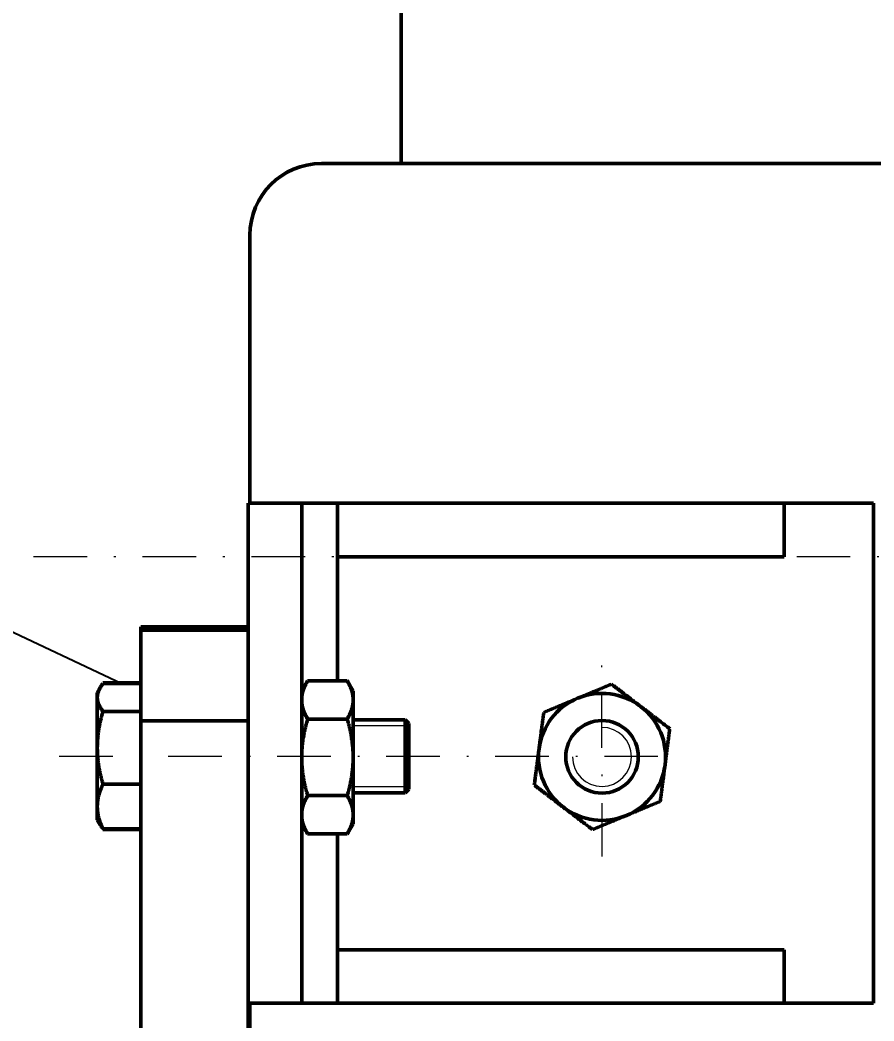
# Model space of a CAD drawing. Header units: inches. Extents: x -122986 to 27550, y -4965 to 6170.
# Drawn here: x 4062.9 to 4110.7, y 1059 to 1115 of the extents above; entities that cross this region are included whole.
import ezdxf

# ---------------------------------------------------------------- set-up
doc = ezdxf.new("R2010")
doc.units = ezdxf.units.IN
doc.header["$LTSCALE"] = 2
doc.header["$MEASUREMENT"] = 0
doc.linetypes.add('DASHDOT', pattern=[1, 0.5, -0.25, 0, -0.25])
for name, color, linetype, lineweight in [('1 mãnh', 7, 'Continuous', 5), ('1 Đường Tâm', 50, 'DASHDOT', 9), ('1 Đậm', 7, 'Continuous', 50)]:
    doc.layers.add(name, color=color, linetype=linetype, lineweight=lineweight)
doc.styles.add('tinh', font='arial.ttf')
doc.dimstyles.new('Tịnh', dxfattribs={"dimtxt": 0.3, "dimasz": 1.5, "dimexe": 1, "dimexo": 0.0625, "dimgap": 0.4, "dimtad": 1, "dimtoh": 1, "dimzin": 0, "dimdsep": 46, "dimtxsty": 'tinh', "dimcen": 0.09, "dimclrd": 256, "dimclre": 256, "dimclrt": 4, "dimadec": 0, "dimazin": 0, "dimtfac": 1, "dimtofl": 0, "dimtmove": 0, "dimatfit": 3, "dimfxl": 1, "dimtfillclr": 4, "dimtolj": 1, "dimtzin": 0, "dimlwd": -1, "dimlwe": -1, "dimarcsym": 0})

# ---------------------------------------------------------------- blocks, each defined once
blk = doc.blocks.new('*D296')
at = {"layer": '1 mãnh', "ltscale": 15, "transparency": 16777216}
for p, q in [((3987.604, 1064.907), (3987.604, 863)), ((4256.697, 922.907), (4256.697, 863)), ((3992.604, 864), (4251.697, 864))]:
    blk.add_line(p, q, dxfattribs=at)
for points in [[(3992.604, 864.833), (3992.604, 863.167), (3987.604, 864)], [(4251.697, 864.833), (4251.697, 863.167), (4256.697, 864)]]:
    blk.add_solid(points, dxfattribs=at)
at = {"layer": 'Defpoints', "color": 0, "ltscale": 15, "transparency": 16777216}
for p in [(3987.604, 1064.969), (4256.697, 922.969), (4256.697, 864)]:
    blk.add_point(p, dxfattribs=at)
at = {"layer": '1 mãnh', "color": 4, "ltscale": 15, "transparency": 16777216, "insert": (4123.206, 868.053), "char_height": 3, "attachment_point": 5, "style": 'tinh'}
blk.add_mtext('\\A1;{\\H1.6667x;270}', dxfattribs=at)

msp = doc.modelspace()

# ---------------------------------------------------------------- linework, layer by layer
at = {"layer": '1 mãnh', "lineweight": 25, "ltscale": 15}
msp.add_line((3919.657, 1147.92), (4068.637, 1077.87), dxfattribs=at)
at = {"layer": '1 mãnh', "lineweight": 13}
for p, q in [((4084.681, 1075.502), (4081.575, 1075.502)), ((4084.681, 1072.086), (4081.575, 1072.086))]:
    msp.add_line(p, q, dxfattribs=at)
msp.add_arc((4095.499, 1073.763), 1.65, 180.1453, 90.1453, dxfattribs=at)
at = {"layer": '1 Đường Tâm', "lineweight": 9, "ltscale": 3}
for p, q in [((4255.79, 1084.969), (3981.604, 1084.969)), ((4095.513, 1068.178), (4095.484, 1079.347)), ((4065.128, 1073.802), (4099.069, 1073.802))]:
    msp.add_line(p, q, dxfattribs=at)
at = {"layer": '1 Đậm', "lineweight": 50}
for p, q in [((4084.268, 1106.969), (4084.268, 1150.969)), ((4079.798, 1106.969), (4141.798, 1106.969)), ((4075.798, 1087.969), (4075.798, 1102.969)), ((4075.697, 1087.969), (4078.697, 1087.969)), ((4075.697, 1059.969), (4075.697, 1087.969)), ((4078.697, 1059.969), (4078.697, 1087.969)), ((4078.697, 1087.969), (4080.697, 1087.969)), ((4105.697, 1087.969), (4080.697, 1087.969)), ((4080.697, 1087.969), (4080.697, 1078.025)), ((4105.697, 1087.969), (4108.697, 1087.969)), ((4105.697, 1087.969), (4105.697, 1084.969)), ((4108.697, 1087.969), (4110.697, 1087.969)), ((4110.697, 1087.969), (4110.697, 1059.969)), ((4105.697, 1084.969), (4080.697, 1084.969)), ((4075.697, 1081.049), (4069.697, 1081.049)), ((4075.697, 1081.048), (4069.697, 1081.048)), ((4069.697, 1081.048), (4069.697, 1080.864)), ((4075.697, 1080.864), (4069.697, 1080.864)), ((4069.697, 1080.864), (4069.697, 1075.773)), ((4079.028, 1078.025), (4078.696, 1077.45)), ((4081.243, 1078.025), (4079.028, 1078.025)), ((4081.243, 1078.025), (4081.575, 1077.45)), ((4067.428, 1077.647), (4067.26, 1077.356)), ((4067.577, 1077.906), (4069.697, 1077.906)), ((4067.577, 1077.87), (4069.697, 1077.87)), ((4069.697, 1077.906), (4069.697, 1077.87)), ((4078.696, 1077.45), (4078.696, 1076.953)), ((4081.575, 1077.45), (4081.575, 1076.953)), ((4067.26, 1077.087), (4067.26, 1077.356)), ((4067.26, 1077.087), (4067.26, 1074.269)), ((4078.696, 1076.953), (4078.696, 1073.737)), ((4081.575, 1076.953), (4081.575, 1073.737)), ((4067.577, 1076.303), (4069.697, 1076.303)), ((4075.697, 1075.773), (4069.697, 1075.773)), ((4069.697, 1075.773), (4069.697, 1022.184)), ((4081.243, 1075.881), (4079.028, 1075.881)), ((4084.477, 1075.83), (4081.575, 1075.83)), ((4084.681, 1075.627), (4084.477, 1075.83)), ((4084.477, 1071.758), (4084.477, 1075.83)), ((4084.681, 1075.627), (4084.681, 1071.961)), ((4067.26, 1074.269), (4067.26, 1070.985)), ((4078.696, 1073.737), (4078.696, 1070.521)), ((4081.575, 1073.737), (4081.575, 1070.521)), ((4067.577, 1072.235), (4069.697, 1072.235)), ((4084.477, 1071.758), (4084.681, 1071.961)), ((4081.243, 1071.593), (4079.028, 1071.593)), ((4081.575, 1071.758), (4084.477, 1071.758)), ((4067.26, 1070.985), (4067.26, 1070.248)), ((4067.26, 1070.248), (4067.428, 1069.957)), ((4078.696, 1070.023), (4078.696, 1070.521)), ((4081.575, 1070.023), (4081.575, 1070.521)), ((4067.577, 1069.734), (4069.697, 1069.734)), ((4067.577, 1069.698), (4069.697, 1069.698)), ((4069.697, 1069.734), (4069.697, 1069.698)), ((4078.696, 1070.023), (4079.028, 1069.448)), ((4081.575, 1070.023), (4081.243, 1069.448)), ((4081.243, 1069.448), (4079.028, 1069.448)), ((4080.697, 1069.448), (4080.697, 1059.969)), ((4080.697, 1062.969), (4105.697, 1062.969)), ((4105.697, 1059.969), (4105.697, 1062.969)), ((4075.697, 1059.969), (4078.697, 1059.969)), ((4075.697, 1059.969), (4075.697, 1022.184)), ((4075.798, 1050.969), (4075.798, 1059.969)), ((4080.697, 1059.969), (4078.697, 1059.969)), ((4080.697, 1059.969), (4105.697, 1059.969)), ((4105.697, 1059.969), (4108.697, 1059.969)), ((4110.697, 1059.969), (4108.697, 1059.969))]:
    msp.add_line(p, q, dxfattribs=at)
for points in [[(4078.696, 1076.953), (4078.697, 1076.975), (4078.697, 1076.997), (4078.698, 1077.019), (4078.699, 1077.04), (4078.7, 1077.062), (4078.702, 1077.084), (4078.704, 1077.106), (4078.706, 1077.128), (4078.708, 1077.15), (4078.711, 1077.171), (4078.714, 1077.193), (4078.718, 1077.215), (4078.721, 1077.237), (4078.725, 1077.258), (4078.729, 1077.28), (4078.734, 1077.302), (4078.739, 1077.323), (4078.744, 1077.345), (4078.749, 1077.366), (4078.754, 1077.388), (4078.76, 1077.409), (4078.766, 1077.431), (4078.773, 1077.452), (4078.779, 1077.474), (4078.786, 1077.495), (4078.793, 1077.517), (4078.8, 1077.538), (4078.808, 1077.559), (4078.816, 1077.581), (4078.824, 1077.602), (4078.832, 1077.623), (4078.84, 1077.645), (4078.849, 1077.666), (4078.858, 1077.687), (4078.867, 1077.708), (4078.876, 1077.73), (4078.886, 1077.751), (4078.896, 1077.772), (4078.906, 1077.793), (4078.916, 1077.814), (4078.926, 1077.835), (4078.937, 1077.857), (4078.948, 1077.878), (4078.959, 1077.899), (4078.97, 1077.92), (4078.981, 1077.941), (4078.993, 1077.962), (4079.004, 1077.983), (4079.016, 1078.004), (4079.028, 1078.025)], [(4081.575, 1076.953), (4081.575, 1076.975), (4081.574, 1076.997), (4081.573, 1077.019), (4081.572, 1077.04), (4081.571, 1077.062), (4081.569, 1077.084), (4081.567, 1077.106), (4081.565, 1077.128), (4081.563, 1077.15), (4081.56, 1077.171), (4081.557, 1077.193), (4081.554, 1077.215), (4081.55, 1077.237), (4081.546, 1077.258), (4081.542, 1077.28), (4081.537, 1077.302), (4081.533, 1077.323), (4081.528, 1077.345), (4081.522, 1077.366), (4081.517, 1077.388), (4081.511, 1077.409), (4081.505, 1077.431), (4081.499, 1077.452), (4081.492, 1077.474), (4081.485, 1077.495), (4081.478, 1077.517), (4081.471, 1077.538), (4081.463, 1077.559), (4081.456, 1077.581), (4081.448, 1077.602), (4081.439, 1077.623), (4081.431, 1077.645), (4081.422, 1077.666), (4081.413, 1077.687), (4081.404, 1077.708), (4081.395, 1077.73), (4081.385, 1077.751), (4081.375, 1077.772), (4081.365, 1077.793), (4081.355, 1077.814), (4081.345, 1077.835), (4081.334, 1077.857), (4081.324, 1077.878), (4081.313, 1077.899), (4081.301, 1077.92), (4081.29, 1077.941), (4081.279, 1077.962), (4081.267, 1077.983), (4081.255, 1078.004), (4081.243, 1078.025)], [(4067.26, 1077.087), (4067.26, 1077.102), (4067.26, 1077.118), (4067.261, 1077.134), (4067.262, 1077.15), (4067.263, 1077.166), (4067.265, 1077.182), (4067.267, 1077.198), (4067.269, 1077.213), (4067.271, 1077.229), (4067.274, 1077.245), (4067.277, 1077.261), (4067.28, 1077.277), (4067.283, 1077.292), (4067.287, 1077.308), (4067.291, 1077.324), (4067.295, 1077.34), (4067.3, 1077.355), (4067.305, 1077.371), (4067.31, 1077.387), (4067.315, 1077.403), (4067.32, 1077.418), (4067.326, 1077.434), (4067.332, 1077.45), (4067.338, 1077.466), (4067.345, 1077.481), (4067.352, 1077.497), (4067.359, 1077.513), (4067.366, 1077.528), (4067.373, 1077.544), (4067.381, 1077.56), (4067.389, 1077.575), (4067.397, 1077.591), (4067.405, 1077.607), (4067.414, 1077.622), (4067.423, 1077.638), (4067.432, 1077.654), (4067.441, 1077.669), (4067.45, 1077.685), (4067.46, 1077.7), (4067.47, 1077.716), (4067.48, 1077.731), (4067.49, 1077.747), (4067.5, 1077.762), (4067.511, 1077.778), (4067.521, 1077.793), (4067.532, 1077.809), (4067.543, 1077.824), (4067.554, 1077.839), (4067.566, 1077.855), (4067.577, 1077.87)], [(4094.133, 1077.044), (4094.172, 1077.06), (4094.21, 1077.076), (4094.248, 1077.092), (4094.287, 1077.108), (4094.325, 1077.124), (4094.363, 1077.14), (4094.402, 1077.155), (4094.44, 1077.171), (4094.478, 1077.187), (4094.516, 1077.203), (4094.555, 1077.219), (4094.593, 1077.235), (4094.631, 1077.251), (4094.669, 1077.267), (4094.707, 1077.283), (4094.745, 1077.299), (4094.784, 1077.314), (4094.822, 1077.33), (4094.86, 1077.346), (4094.898, 1077.362), (4094.936, 1077.378), (4094.974, 1077.394), (4095.012, 1077.409), (4095.05, 1077.425), (4095.088, 1077.441), (4095.126, 1077.457), (4095.164, 1077.473), (4095.201, 1077.488), (4095.239, 1077.504), (4095.277, 1077.52), (4095.315, 1077.536), (4095.353, 1077.551), (4095.391, 1077.567), (4095.429, 1077.583), (4095.466, 1077.599), (4095.504, 1077.614), (4095.542, 1077.63), (4095.58, 1077.646), (4095.617, 1077.661), (4095.655, 1077.677), (4095.693, 1077.693), (4095.73, 1077.708), (4095.767, 1077.724), (4095.805, 1077.739), (4095.842, 1077.755), (4095.879, 1077.77), (4095.916, 1077.786), (4095.954, 1077.801), (4095.991, 1077.817), (4096.028, 1077.832)], [(4096.028, 1077.832), (4096.06, 1077.808), (4096.092, 1077.783), (4096.124, 1077.759), (4096.156, 1077.734), (4096.188, 1077.71), (4096.22, 1077.685), (4096.252, 1077.66), (4096.284, 1077.636), (4096.316, 1077.611), (4096.349, 1077.587), (4096.381, 1077.562), (4096.413, 1077.537), (4096.445, 1077.513), (4096.478, 1077.488), (4096.51, 1077.463), (4096.542, 1077.439), (4096.575, 1077.414), (4096.607, 1077.389), (4096.639, 1077.364), (4096.672, 1077.34), (4096.704, 1077.315), (4096.737, 1077.29), (4096.769, 1077.265), (4096.802, 1077.24), (4096.834, 1077.215), (4096.867, 1077.19), (4096.899, 1077.165), (4096.932, 1077.14), (4096.965, 1077.115), (4096.997, 1077.09), (4097.03, 1077.065), (4097.063, 1077.04), (4097.096, 1077.015), (4097.128, 1076.99), (4097.161, 1076.965), (4097.194, 1076.94), (4097.227, 1076.915), (4097.26, 1076.89), (4097.293, 1076.864), (4097.326, 1076.839), (4097.359, 1076.814), (4097.392, 1076.789), (4097.425, 1076.763), (4097.458, 1076.738), (4097.491, 1076.713), (4097.524, 1076.687), (4097.558, 1076.662), (4097.591, 1076.637), (4097.624, 1076.611), (4097.657, 1076.586)], [(4067.26, 1077.087), (4067.26, 1077.071), (4067.26, 1077.055), (4067.261, 1077.039), (4067.262, 1077.023), (4067.263, 1077.007), (4067.265, 1076.991), (4067.267, 1076.975), (4067.269, 1076.959), (4067.271, 1076.943), (4067.274, 1076.927), (4067.277, 1076.911), (4067.28, 1076.895), (4067.284, 1076.879), (4067.287, 1076.863), (4067.292, 1076.847), (4067.296, 1076.831), (4067.3, 1076.815), (4067.305, 1076.799), (4067.31, 1076.784), (4067.316, 1076.768), (4067.321, 1076.752), (4067.327, 1076.736), (4067.333, 1076.72), (4067.34, 1076.705), (4067.346, 1076.689), (4067.353, 1076.673), (4067.36, 1076.658), (4067.367, 1076.642), (4067.375, 1076.626), (4067.382, 1076.611), (4067.39, 1076.595), (4067.398, 1076.58), (4067.407, 1076.564), (4067.415, 1076.549), (4067.424, 1076.533), (4067.433, 1076.518), (4067.442, 1076.502), (4067.451, 1076.487), (4067.461, 1076.471), (4067.471, 1076.456), (4067.48, 1076.441), (4067.491, 1076.425), (4067.501, 1076.41), (4067.511, 1076.395), (4067.522, 1076.379), (4067.533, 1076.364), (4067.544, 1076.349), (4067.555, 1076.334), (4067.566, 1076.318), (4067.577, 1076.303)], [(4079.028, 1075.881), (4079.016, 1075.902), (4079.004, 1075.923), (4078.992, 1075.944), (4078.981, 1075.965), (4078.97, 1075.986), (4078.958, 1076.007), (4078.947, 1076.028), (4078.937, 1076.05), (4078.926, 1076.071), (4078.916, 1076.092), (4078.906, 1076.113), (4078.896, 1076.134), (4078.886, 1076.156), (4078.876, 1076.177), (4078.867, 1076.198), (4078.858, 1076.219), (4078.849, 1076.241), (4078.84, 1076.262), (4078.832, 1076.283), (4078.823, 1076.305), (4078.815, 1076.326), (4078.808, 1076.347), (4078.8, 1076.369), (4078.793, 1076.39), (4078.786, 1076.411), (4078.779, 1076.433), (4078.772, 1076.454), (4078.766, 1076.476), (4078.76, 1076.497), (4078.754, 1076.519), (4078.749, 1076.54), (4078.744, 1076.562), (4078.739, 1076.583), (4078.734, 1076.605), (4078.729, 1076.627), (4078.725, 1076.648), (4078.721, 1076.67), (4078.718, 1076.691), (4078.714, 1076.713), (4078.711, 1076.735), (4078.708, 1076.757), (4078.706, 1076.778), (4078.704, 1076.8), (4078.702, 1076.822), (4078.7, 1076.844), (4078.699, 1076.865), (4078.698, 1076.887), (4078.697, 1076.909), (4078.697, 1076.931), (4078.696, 1076.953)], [(4081.243, 1075.881), (4081.255, 1075.902), (4081.267, 1075.923), (4081.279, 1075.944), (4081.29, 1075.965), (4081.302, 1075.986), (4081.313, 1076.007), (4081.324, 1076.028), (4081.334, 1076.05), (4081.345, 1076.071), (4081.355, 1076.092), (4081.366, 1076.113), (4081.376, 1076.134), (4081.385, 1076.156), (4081.395, 1076.177), (4081.404, 1076.198), (4081.413, 1076.219), (4081.422, 1076.241), (4081.431, 1076.262), (4081.44, 1076.283), (4081.448, 1076.305), (4081.456, 1076.326), (4081.464, 1076.347), (4081.471, 1076.369), (4081.478, 1076.39), (4081.485, 1076.411), (4081.492, 1076.433), (4081.499, 1076.454), (4081.505, 1076.476), (4081.511, 1076.497), (4081.517, 1076.519), (4081.522, 1076.54), (4081.528, 1076.562), (4081.533, 1076.583), (4081.537, 1076.605), (4081.542, 1076.627), (4081.546, 1076.648), (4081.55, 1076.67), (4081.554, 1076.691), (4081.557, 1076.713), (4081.56, 1076.735), (4081.563, 1076.757), (4081.565, 1076.778), (4081.567, 1076.8), (4081.569, 1076.822), (4081.571, 1076.844), (4081.572, 1076.865), (4081.573, 1076.887), (4081.574, 1076.909), (4081.575, 1076.931), (4081.575, 1076.953)], [(4094.133, 1077.044), (4094.095, 1077.028), (4094.056, 1077.012), (4094.018, 1076.996), (4093.979, 1076.98), (4093.941, 1076.964), (4093.902, 1076.948), (4093.864, 1076.932), (4093.825, 1076.916), (4093.787, 1076.9), (4093.748, 1076.883), (4093.709, 1076.867), (4093.671, 1076.851), (4093.632, 1076.835), (4093.593, 1076.819), (4093.555, 1076.803), (4093.516, 1076.787), (4093.478, 1076.771), (4093.439, 1076.755), (4093.401, 1076.739), (4093.363, 1076.723), (4093.324, 1076.707), (4093.286, 1076.691), (4093.248, 1076.675), (4093.21, 1076.66), (4093.172, 1076.644), (4093.134, 1076.628), (4093.096, 1076.612), (4093.058, 1076.596), (4093.021, 1076.581), (4092.983, 1076.565), (4092.945, 1076.549), (4092.908, 1076.534), (4092.87, 1076.518), (4092.833, 1076.503), (4092.795, 1076.487), (4092.758, 1076.471), (4092.72, 1076.456), (4092.683, 1076.44), (4092.646, 1076.425), (4092.609, 1076.409), (4092.571, 1076.394), (4092.534, 1076.378), (4092.497, 1076.363), (4092.46, 1076.348), (4092.423, 1076.332), (4092.386, 1076.317), (4092.349, 1076.301), (4092.313, 1076.286), (4092.276, 1076.271), (4092.239, 1076.255)], [(4067.26, 1074.269), (4067.26, 1074.311), (4067.26, 1074.352), (4067.261, 1074.394), (4067.262, 1074.435), (4067.263, 1074.477), (4067.265, 1074.518), (4067.267, 1074.56), (4067.269, 1074.601), (4067.271, 1074.642), (4067.274, 1074.684), (4067.277, 1074.725), (4067.28, 1074.766), (4067.284, 1074.807), (4067.287, 1074.848), (4067.291, 1074.889), (4067.296, 1074.93), (4067.3, 1074.971), (4067.305, 1075.012), (4067.31, 1075.053), (4067.315, 1075.094), (4067.321, 1075.135), (4067.327, 1075.176), (4067.333, 1075.216), (4067.339, 1075.257), (4067.346, 1075.298), (4067.352, 1075.338), (4067.359, 1075.379), (4067.367, 1075.42), (4067.374, 1075.46), (4067.382, 1075.501), (4067.39, 1075.541), (4067.398, 1075.581), (4067.406, 1075.622), (4067.414, 1075.662), (4067.423, 1075.702), (4067.432, 1075.743), (4067.441, 1075.783), (4067.451, 1075.823), (4067.46, 1075.863), (4067.47, 1075.903), (4067.48, 1075.943), (4067.49, 1075.984), (4067.5, 1076.024), (4067.511, 1076.064), (4067.521, 1076.104), (4067.532, 1076.144), (4067.543, 1076.183), (4067.554, 1076.223), (4067.566, 1076.263), (4067.577, 1076.303)], [(4097.657, 1076.586), (4097.691, 1076.56), (4097.724, 1076.535), (4097.757, 1076.509), (4097.791, 1076.484), (4097.824, 1076.458), (4097.857, 1076.433), (4097.89, 1076.408), (4097.923, 1076.382), (4097.957, 1076.357), (4097.99, 1076.332), (4098.023, 1076.306), (4098.056, 1076.281), (4098.089, 1076.256), (4098.122, 1076.231), (4098.155, 1076.206), (4098.187, 1076.18), (4098.22, 1076.155), (4098.253, 1076.13), (4098.286, 1076.105), (4098.319, 1076.08), (4098.351, 1076.055), (4098.384, 1076.03), (4098.417, 1076.005), (4098.449, 1075.98), (4098.482, 1075.955), (4098.514, 1075.93), (4098.547, 1075.906), (4098.579, 1075.881), (4098.612, 1075.856), (4098.644, 1075.831), (4098.677, 1075.806), (4098.709, 1075.782), (4098.741, 1075.757), (4098.774, 1075.732), (4098.806, 1075.707), (4098.838, 1075.683), (4098.87, 1075.658), (4098.903, 1075.633), (4098.935, 1075.609), (4098.967, 1075.584), (4098.999, 1075.56), (4099.031, 1075.535), (4099.063, 1075.511), (4099.095, 1075.486), (4099.127, 1075.462), (4099.159, 1075.437), (4099.191, 1075.413), (4099.223, 1075.388), (4099.255, 1075.364), (4099.287, 1075.339)], [(4078.696, 1073.737), (4078.697, 1073.78), (4078.697, 1073.824), (4078.698, 1073.867), (4078.699, 1073.911), (4078.7, 1073.955), (4078.702, 1073.998), (4078.704, 1074.042), (4078.706, 1074.085), (4078.708, 1074.129), (4078.711, 1074.173), (4078.714, 1074.217), (4078.718, 1074.26), (4078.721, 1074.304), (4078.725, 1074.348), (4078.73, 1074.392), (4078.734, 1074.435), (4078.739, 1074.479), (4078.744, 1074.522), (4078.749, 1074.566), (4078.755, 1074.609), (4078.761, 1074.652), (4078.767, 1074.696), (4078.773, 1074.739), (4078.78, 1074.782), (4078.787, 1074.825), (4078.794, 1074.868), (4078.801, 1074.911), (4078.809, 1074.953), (4078.816, 1074.996), (4078.824, 1075.039), (4078.833, 1075.082), (4078.841, 1075.124), (4078.85, 1075.167), (4078.859, 1075.209), (4078.868, 1075.251), (4078.877, 1075.294), (4078.887, 1075.336), (4078.897, 1075.378), (4078.906, 1075.42), (4078.917, 1075.463), (4078.927, 1075.505), (4078.937, 1075.547), (4078.948, 1075.589), (4078.959, 1075.63), (4078.97, 1075.672), (4078.981, 1075.714), (4078.993, 1075.756), (4079.004, 1075.798), (4079.016, 1075.839), (4079.028, 1075.881)], [(4081.575, 1073.737), (4081.575, 1073.78), (4081.574, 1073.824), (4081.573, 1073.867), (4081.572, 1073.911), (4081.571, 1073.955), (4081.569, 1073.998), (4081.567, 1074.042), (4081.565, 1074.085), (4081.563, 1074.129), (4081.56, 1074.173), (4081.557, 1074.217), (4081.554, 1074.26), (4081.55, 1074.304), (4081.546, 1074.348), (4081.542, 1074.392), (4081.537, 1074.435), (4081.532, 1074.479), (4081.527, 1074.522), (4081.522, 1074.566), (4081.516, 1074.609), (4081.511, 1074.652), (4081.504, 1074.696), (4081.498, 1074.739), (4081.491, 1074.782), (4081.485, 1074.825), (4081.477, 1074.868), (4081.47, 1074.911), (4081.463, 1074.953), (4081.455, 1074.996), (4081.447, 1075.039), (4081.438, 1075.082), (4081.43, 1075.124), (4081.421, 1075.167), (4081.412, 1075.209), (4081.403, 1075.251), (4081.394, 1075.294), (4081.384, 1075.336), (4081.375, 1075.378), (4081.365, 1075.42), (4081.355, 1075.463), (4081.344, 1075.505), (4081.334, 1075.547), (4081.323, 1075.589), (4081.312, 1075.63), (4081.301, 1075.672), (4081.29, 1075.714), (4081.278, 1075.756), (4081.267, 1075.798), (4081.255, 1075.839), (4081.243, 1075.881)], [(4091.974, 1074.221), (4091.98, 1074.262), (4091.985, 1074.304), (4091.991, 1074.345), (4091.996, 1074.387), (4092.001, 1074.428), (4092.007, 1074.47), (4092.012, 1074.511), (4092.018, 1074.553), (4092.023, 1074.594), (4092.028, 1074.635), (4092.034, 1074.677), (4092.039, 1074.718), (4092.044, 1074.759), (4092.05, 1074.8), (4092.055, 1074.841), (4092.06, 1074.882), (4092.066, 1074.923), (4092.071, 1074.964), (4092.076, 1075.005), (4092.082, 1075.046), (4092.087, 1075.087), (4092.092, 1075.128), (4092.098, 1075.168), (4092.103, 1075.209), (4092.108, 1075.25), (4092.113, 1075.291), (4092.119, 1075.331), (4092.124, 1075.372), (4092.129, 1075.412), (4092.135, 1075.453), (4092.14, 1075.493), (4092.145, 1075.534), (4092.15, 1075.574), (4092.156, 1075.614), (4092.161, 1075.655), (4092.166, 1075.695), (4092.171, 1075.735), (4092.177, 1075.775), (4092.182, 1075.816), (4092.187, 1075.856), (4092.192, 1075.896), (4092.197, 1075.936), (4092.203, 1075.976), (4092.208, 1076.016), (4092.213, 1076.056), (4092.218, 1076.096), (4092.223, 1076.136), (4092.229, 1076.176), (4092.234, 1076.216), (4092.239, 1076.255)], [(4099.287, 1075.339), (4099.282, 1075.299), (4099.277, 1075.259), (4099.272, 1075.219), (4099.267, 1075.179), (4099.261, 1075.139), (4099.256, 1075.099), (4099.251, 1075.059), (4099.246, 1075.019), (4099.24, 1074.979), (4099.235, 1074.939), (4099.23, 1074.898), (4099.225, 1074.858), (4099.22, 1074.818), (4099.214, 1074.778), (4099.209, 1074.737), (4099.204, 1074.697), (4099.199, 1074.657), (4099.193, 1074.616), (4099.188, 1074.576), (4099.183, 1074.535), (4099.178, 1074.495), (4099.172, 1074.454), (4099.167, 1074.414), (4099.162, 1074.373), (4099.156, 1074.332), (4099.151, 1074.292), (4099.146, 1074.251), (4099.141, 1074.21), (4099.135, 1074.169), (4099.13, 1074.129), (4099.125, 1074.088), (4099.119, 1074.047), (4099.114, 1074.006), (4099.109, 1073.965), (4099.103, 1073.924), (4099.098, 1073.883), (4099.093, 1073.842), (4099.087, 1073.801), (4099.082, 1073.76), (4099.077, 1073.719), (4099.071, 1073.677), (4099.066, 1073.636), (4099.061, 1073.595), (4099.055, 1073.553), (4099.05, 1073.512), (4099.044, 1073.471), (4099.039, 1073.429), (4099.034, 1073.388), (4099.028, 1073.346), (4099.023, 1073.305)], [(4067.577, 1072.235), (4067.566, 1072.275), (4067.554, 1072.315), (4067.543, 1072.355), (4067.532, 1072.395), (4067.521, 1072.435), (4067.511, 1072.475), (4067.5, 1072.515), (4067.49, 1072.555), (4067.48, 1072.595), (4067.47, 1072.636), (4067.46, 1072.676), (4067.45, 1072.716), (4067.441, 1072.756), (4067.432, 1072.797), (4067.423, 1072.837), (4067.414, 1072.877), (4067.406, 1072.918), (4067.397, 1072.958), (4067.389, 1072.998), (4067.381, 1073.039), (4067.374, 1073.079), (4067.366, 1073.12), (4067.359, 1073.16), (4067.352, 1073.201), (4067.345, 1073.242), (4067.339, 1073.282), (4067.333, 1073.323), (4067.327, 1073.364), (4067.321, 1073.404), (4067.315, 1073.445), (4067.31, 1073.486), (4067.305, 1073.527), (4067.3, 1073.568), (4067.296, 1073.609), (4067.291, 1073.65), (4067.287, 1073.691), (4067.284, 1073.732), (4067.28, 1073.773), (4067.277, 1073.814), (4067.274, 1073.855), (4067.271, 1073.896), (4067.269, 1073.938), (4067.267, 1073.979), (4067.265, 1074.02), (4067.263, 1074.062), (4067.262, 1074.103), (4067.261, 1074.144), (4067.26, 1074.186), (4067.26, 1074.227), (4067.26, 1074.269)], [(4091.71, 1072.186), (4091.715, 1072.226), (4091.72, 1072.266), (4091.726, 1072.306), (4091.731, 1072.346), (4091.736, 1072.386), (4091.741, 1072.426), (4091.746, 1072.466), (4091.752, 1072.506), (4091.757, 1072.547), (4091.762, 1072.587), (4091.767, 1072.627), (4091.772, 1072.667), (4091.778, 1072.707), (4091.783, 1072.748), (4091.788, 1072.788), (4091.793, 1072.828), (4091.799, 1072.869), (4091.804, 1072.909), (4091.809, 1072.95), (4091.814, 1072.99), (4091.82, 1073.031), (4091.825, 1073.071), (4091.83, 1073.112), (4091.836, 1073.152), (4091.841, 1073.193), (4091.846, 1073.234), (4091.851, 1073.274), (4091.857, 1073.315), (4091.862, 1073.356), (4091.867, 1073.397), (4091.873, 1073.438), (4091.878, 1073.478), (4091.883, 1073.519), (4091.889, 1073.56), (4091.894, 1073.601), (4091.899, 1073.642), (4091.905, 1073.683), (4091.91, 1073.725), (4091.915, 1073.766), (4091.921, 1073.807), (4091.926, 1073.848), (4091.931, 1073.889), (4091.937, 1073.931), (4091.942, 1073.972), (4091.947, 1074.013), (4091.953, 1074.055), (4091.958, 1074.096), (4091.964, 1074.138), (4091.969, 1074.179), (4091.974, 1074.221)], [(4079.028, 1071.593), (4079.016, 1071.634), (4079.004, 1071.676), (4078.993, 1071.718), (4078.981, 1071.76), (4078.97, 1071.803), (4078.959, 1071.845), (4078.948, 1071.887), (4078.937, 1071.929), (4078.926, 1071.972), (4078.916, 1072.014), (4078.906, 1072.057), (4078.896, 1072.1), (4078.886, 1072.142), (4078.876, 1072.185), (4078.867, 1072.228), (4078.857, 1072.271), (4078.849, 1072.313), (4078.84, 1072.356), (4078.831, 1072.399), (4078.823, 1072.442), (4078.815, 1072.485), (4078.807, 1072.528), (4078.8, 1072.571), (4078.792, 1072.613), (4078.785, 1072.656), (4078.779, 1072.699), (4078.772, 1072.742), (4078.766, 1072.785), (4078.76, 1072.828), (4078.754, 1072.871), (4078.748, 1072.915), (4078.743, 1072.958), (4078.738, 1073.001), (4078.733, 1073.044), (4078.729, 1073.087), (4078.725, 1073.13), (4078.721, 1073.173), (4078.717, 1073.217), (4078.714, 1073.26), (4078.711, 1073.303), (4078.708, 1073.346), (4078.706, 1073.39), (4078.704, 1073.433), (4078.702, 1073.476), (4078.7, 1073.52), (4078.699, 1073.563), (4078.698, 1073.606), (4078.697, 1073.65), (4078.697, 1073.693), (4078.696, 1073.737)], [(4081.243, 1071.593), (4081.255, 1071.634), (4081.267, 1071.676), (4081.279, 1071.718), (4081.29, 1071.76), (4081.301, 1071.803), (4081.313, 1071.845), (4081.324, 1071.887), (4081.334, 1071.929), (4081.345, 1071.972), (4081.355, 1072.014), (4081.366, 1072.057), (4081.376, 1072.1), (4081.385, 1072.142), (4081.395, 1072.185), (4081.404, 1072.228), (4081.414, 1072.271), (4081.423, 1072.313), (4081.431, 1072.356), (4081.44, 1072.399), (4081.448, 1072.442), (4081.456, 1072.485), (4081.464, 1072.528), (4081.472, 1072.571), (4081.479, 1072.613), (4081.486, 1072.656), (4081.493, 1072.699), (4081.499, 1072.742), (4081.505, 1072.785), (4081.512, 1072.828), (4081.517, 1072.871), (4081.523, 1072.915), (4081.528, 1072.958), (4081.533, 1073.001), (4081.538, 1073.044), (4081.542, 1073.087), (4081.546, 1073.13), (4081.55, 1073.173), (4081.554, 1073.217), (4081.557, 1073.26), (4081.56, 1073.303), (4081.563, 1073.346), (4081.565, 1073.39), (4081.568, 1073.433), (4081.569, 1073.476), (4081.571, 1073.52), (4081.572, 1073.563), (4081.573, 1073.606), (4081.574, 1073.65), (4081.575, 1073.693), (4081.575, 1073.737)], [(4099.023, 1073.305), (4099.017, 1073.263), (4099.012, 1073.222), (4099.007, 1073.18), (4099.001, 1073.138), (4098.996, 1073.097), (4098.99, 1073.055), (4098.985, 1073.014), (4098.98, 1072.973), (4098.974, 1072.931), (4098.969, 1072.89), (4098.964, 1072.849), (4098.958, 1072.807), (4098.953, 1072.766), (4098.948, 1072.725), (4098.942, 1072.684), (4098.937, 1072.643), (4098.932, 1072.602), (4098.926, 1072.561), (4098.921, 1072.52), (4098.916, 1072.479), (4098.91, 1072.438), (4098.905, 1072.398), (4098.9, 1072.357), (4098.894, 1072.316), (4098.889, 1072.276), (4098.884, 1072.235), (4098.879, 1072.194), (4098.873, 1072.154), (4098.868, 1072.113), (4098.863, 1072.073), (4098.857, 1072.032), (4098.852, 1071.992), (4098.847, 1071.951), (4098.842, 1071.911), (4098.836, 1071.871), (4098.831, 1071.83), (4098.826, 1071.79), (4098.821, 1071.75), (4098.816, 1071.71), (4098.81, 1071.67), (4098.805, 1071.63), (4098.8, 1071.59), (4098.795, 1071.549), (4098.789, 1071.509), (4098.784, 1071.469), (4098.779, 1071.429), (4098.774, 1071.39), (4098.769, 1071.35), (4098.764, 1071.31), (4098.758, 1071.27)], [(4067.26, 1070.985), (4067.26, 1071.01), (4067.26, 1071.036), (4067.261, 1071.061), (4067.262, 1071.087), (4067.263, 1071.112), (4067.265, 1071.138), (4067.267, 1071.163), (4067.269, 1071.189), (4067.271, 1071.214), (4067.274, 1071.239), (4067.277, 1071.265), (4067.28, 1071.29), (4067.284, 1071.315), (4067.287, 1071.341), (4067.291, 1071.366), (4067.296, 1071.391), (4067.3, 1071.416), (4067.305, 1071.441), (4067.31, 1071.467), (4067.315, 1071.492), (4067.321, 1071.517), (4067.327, 1071.542), (4067.333, 1071.567), (4067.339, 1071.592), (4067.346, 1071.617), (4067.352, 1071.642), (4067.359, 1071.667), (4067.367, 1071.692), (4067.374, 1071.717), (4067.382, 1071.742), (4067.39, 1071.766), (4067.398, 1071.791), (4067.406, 1071.816), (4067.414, 1071.841), (4067.423, 1071.866), (4067.432, 1071.89), (4067.441, 1071.915), (4067.451, 1071.94), (4067.46, 1071.965), (4067.47, 1071.989), (4067.48, 1072.014), (4067.49, 1072.039), (4067.5, 1072.063), (4067.511, 1072.088), (4067.521, 1072.112), (4067.532, 1072.137), (4067.543, 1072.162), (4067.554, 1072.186), (4067.566, 1072.211), (4067.577, 1072.235)], [(4093.34, 1070.94), (4093.307, 1070.965), (4093.273, 1070.991), (4093.24, 1071.016), (4093.207, 1071.041), (4093.173, 1071.067), (4093.14, 1071.092), (4093.107, 1071.118), (4093.074, 1071.143), (4093.041, 1071.168), (4093.008, 1071.194), (4092.975, 1071.219), (4092.942, 1071.244), (4092.909, 1071.269), (4092.876, 1071.295), (4092.843, 1071.32), (4092.81, 1071.345), (4092.777, 1071.37), (4092.744, 1071.395), (4092.711, 1071.42), (4092.679, 1071.445), (4092.646, 1071.47), (4092.613, 1071.495), (4092.581, 1071.52), (4092.548, 1071.545), (4092.515, 1071.57), (4092.483, 1071.595), (4092.45, 1071.62), (4092.418, 1071.645), (4092.385, 1071.67), (4092.353, 1071.694), (4092.321, 1071.719), (4092.288, 1071.744), (4092.256, 1071.769), (4092.224, 1071.793), (4092.191, 1071.818), (4092.159, 1071.843), (4092.127, 1071.867), (4092.095, 1071.892), (4092.062, 1071.917), (4092.03, 1071.941), (4091.998, 1071.966), (4091.966, 1071.99), (4091.934, 1072.015), (4091.902, 1072.039), (4091.87, 1072.064), (4091.838, 1072.088), (4091.806, 1072.113), (4091.774, 1072.137), (4091.742, 1072.162), (4091.71, 1072.186)], [(4078.696, 1070.521), (4078.697, 1070.542), (4078.697, 1070.564), (4078.698, 1070.586), (4078.699, 1070.608), (4078.7, 1070.63), (4078.702, 1070.652), (4078.704, 1070.674), (4078.706, 1070.695), (4078.708, 1070.717), (4078.711, 1070.739), (4078.714, 1070.761), (4078.718, 1070.782), (4078.721, 1070.804), (4078.725, 1070.826), (4078.729, 1070.847), (4078.734, 1070.869), (4078.739, 1070.891), (4078.744, 1070.912), (4078.749, 1070.934), (4078.754, 1070.955), (4078.76, 1070.977), (4078.766, 1070.998), (4078.773, 1071.02), (4078.779, 1071.041), (4078.786, 1071.063), (4078.793, 1071.084), (4078.8, 1071.106), (4078.808, 1071.127), (4078.816, 1071.148), (4078.824, 1071.17), (4078.832, 1071.191), (4078.84, 1071.212), (4078.849, 1071.233), (4078.858, 1071.255), (4078.867, 1071.276), (4078.876, 1071.297), (4078.886, 1071.318), (4078.896, 1071.34), (4078.906, 1071.361), (4078.916, 1071.382), (4078.926, 1071.403), (4078.937, 1071.424), (4078.948, 1071.445), (4078.959, 1071.466), (4078.97, 1071.487), (4078.981, 1071.508), (4078.993, 1071.53), (4079.004, 1071.551), (4079.016, 1071.572), (4079.028, 1071.593)], [(4081.575, 1070.521), (4081.575, 1070.542), (4081.574, 1070.564), (4081.573, 1070.586), (4081.572, 1070.608), (4081.571, 1070.63), (4081.569, 1070.652), (4081.567, 1070.674), (4081.565, 1070.695), (4081.563, 1070.717), (4081.56, 1070.739), (4081.557, 1070.761), (4081.554, 1070.782), (4081.55, 1070.804), (4081.546, 1070.826), (4081.542, 1070.847), (4081.537, 1070.869), (4081.533, 1070.891), (4081.528, 1070.912), (4081.522, 1070.934), (4081.517, 1070.955), (4081.511, 1070.977), (4081.505, 1070.998), (4081.499, 1071.02), (4081.492, 1071.041), (4081.485, 1071.063), (4081.478, 1071.084), (4081.471, 1071.106), (4081.463, 1071.127), (4081.456, 1071.148), (4081.448, 1071.17), (4081.439, 1071.191), (4081.431, 1071.212), (4081.422, 1071.233), (4081.413, 1071.255), (4081.404, 1071.276), (4081.395, 1071.297), (4081.385, 1071.318), (4081.375, 1071.34), (4081.365, 1071.361), (4081.355, 1071.382), (4081.345, 1071.403), (4081.334, 1071.424), (4081.324, 1071.445), (4081.313, 1071.466), (4081.301, 1071.487), (4081.29, 1071.508), (4081.279, 1071.53), (4081.267, 1071.551), (4081.255, 1071.572), (4081.243, 1071.593)], [(4098.758, 1071.27), (4098.721, 1071.254), (4098.684, 1071.239), (4098.647, 1071.224), (4098.61, 1071.208), (4098.573, 1071.193), (4098.535, 1071.177), (4098.498, 1071.162), (4098.461, 1071.146), (4098.423, 1071.13), (4098.386, 1071.115), (4098.348, 1071.099), (4098.31, 1071.083), (4098.273, 1071.068), (4098.235, 1071.052), (4098.197, 1071.036), (4098.159, 1071.021), (4098.122, 1071.005), (4098.084, 1070.989), (4098.046, 1070.973), (4098.008, 1070.958), (4097.97, 1070.942), (4097.932, 1070.926), (4097.894, 1070.91), (4097.856, 1070.895), (4097.818, 1070.879), (4097.78, 1070.863), (4097.742, 1070.847), (4097.704, 1070.831), (4097.666, 1070.816), (4097.628, 1070.8), (4097.59, 1070.784), (4097.552, 1070.768), (4097.514, 1070.752), (4097.476, 1070.736), (4097.438, 1070.72), (4097.4, 1070.705), (4097.362, 1070.689), (4097.324, 1070.673), (4097.285, 1070.657), (4097.247, 1070.641), (4097.209, 1070.625), (4097.171, 1070.609), (4097.132, 1070.593), (4097.094, 1070.577), (4097.056, 1070.561), (4097.017, 1070.545), (4096.979, 1070.53), (4096.941, 1070.514), (4096.902, 1070.498), (4096.864, 1070.482)], [(4067.577, 1069.734), (4067.566, 1069.759), (4067.554, 1069.783), (4067.543, 1069.808), (4067.532, 1069.832), (4067.521, 1069.857), (4067.511, 1069.882), (4067.5, 1069.906), (4067.49, 1069.931), (4067.48, 1069.956), (4067.47, 1069.98), (4067.46, 1070.005), (4067.45, 1070.03), (4067.441, 1070.054), (4067.432, 1070.079), (4067.423, 1070.104), (4067.414, 1070.129), (4067.406, 1070.154), (4067.397, 1070.178), (4067.389, 1070.203), (4067.381, 1070.228), (4067.374, 1070.253), (4067.366, 1070.278), (4067.359, 1070.303), (4067.352, 1070.328), (4067.345, 1070.353), (4067.339, 1070.378), (4067.333, 1070.403), (4067.327, 1070.428), (4067.321, 1070.453), (4067.315, 1070.478), (4067.31, 1070.503), (4067.305, 1070.528), (4067.3, 1070.553), (4067.296, 1070.579), (4067.291, 1070.604), (4067.287, 1070.629), (4067.284, 1070.654), (4067.28, 1070.679), (4067.277, 1070.705), (4067.274, 1070.73), (4067.271, 1070.755), (4067.269, 1070.781), (4067.267, 1070.806), (4067.265, 1070.832), (4067.263, 1070.857), (4067.262, 1070.882), (4067.261, 1070.908), (4067.26, 1070.933), (4067.26, 1070.959), (4067.26, 1070.985)], [(4094.97, 1069.693), (4094.938, 1069.718), (4094.906, 1069.742), (4094.874, 1069.767), (4094.842, 1069.791), (4094.809, 1069.816), (4094.777, 1069.84), (4094.745, 1069.865), (4094.713, 1069.89), (4094.681, 1069.914), (4094.649, 1069.939), (4094.617, 1069.963), (4094.584, 1069.988), (4094.552, 1070.013), (4094.52, 1070.037), (4094.487, 1070.062), (4094.455, 1070.087), (4094.423, 1070.112), (4094.39, 1070.136), (4094.358, 1070.161), (4094.326, 1070.186), (4094.293, 1070.211), (4094.261, 1070.235), (4094.228, 1070.26), (4094.196, 1070.285), (4094.163, 1070.31), (4094.131, 1070.335), (4094.098, 1070.36), (4094.065, 1070.385), (4094.033, 1070.41), (4094, 1070.435), (4093.967, 1070.46), (4093.934, 1070.485), (4093.902, 1070.51), (4093.869, 1070.535), (4093.836, 1070.56), (4093.803, 1070.585), (4093.77, 1070.611), (4093.737, 1070.636), (4093.704, 1070.661), (4093.671, 1070.686), (4093.638, 1070.711), (4093.605, 1070.737), (4093.572, 1070.762), (4093.539, 1070.787), (4093.506, 1070.813), (4093.473, 1070.838), (4093.44, 1070.863), (4093.406, 1070.889), (4093.373, 1070.914), (4093.34, 1070.94)], [(4079.028, 1069.448), (4079.016, 1069.469), (4079.004, 1069.491), (4078.992, 1069.512), (4078.981, 1069.533), (4078.97, 1069.554), (4078.958, 1069.575), (4078.947, 1069.596), (4078.937, 1069.617), (4078.926, 1069.638), (4078.916, 1069.66), (4078.906, 1069.681), (4078.896, 1069.702), (4078.886, 1069.723), (4078.876, 1069.744), (4078.867, 1069.766), (4078.858, 1069.787), (4078.849, 1069.808), (4078.84, 1069.829), (4078.832, 1069.851), (4078.823, 1069.872), (4078.815, 1069.893), (4078.808, 1069.915), (4078.8, 1069.936), (4078.793, 1069.958), (4078.786, 1069.979), (4078.779, 1070), (4078.772, 1070.022), (4078.766, 1070.043), (4078.76, 1070.065), (4078.754, 1070.086), (4078.749, 1070.108), (4078.744, 1070.129), (4078.739, 1070.151), (4078.734, 1070.172), (4078.729, 1070.194), (4078.725, 1070.216), (4078.721, 1070.237), (4078.718, 1070.259), (4078.714, 1070.281), (4078.711, 1070.302), (4078.708, 1070.324), (4078.706, 1070.346), (4078.704, 1070.368), (4078.702, 1070.389), (4078.7, 1070.411), (4078.699, 1070.433), (4078.698, 1070.455), (4078.697, 1070.477), (4078.697, 1070.499), (4078.696, 1070.521)], [(4081.243, 1069.448), (4081.255, 1069.469), (4081.267, 1069.491), (4081.279, 1069.512), (4081.29, 1069.533), (4081.302, 1069.554), (4081.313, 1069.575), (4081.324, 1069.596), (4081.334, 1069.617), (4081.345, 1069.638), (4081.355, 1069.66), (4081.366, 1069.681), (4081.376, 1069.702), (4081.385, 1069.723), (4081.395, 1069.744), (4081.404, 1069.766), (4081.413, 1069.787), (4081.422, 1069.808), (4081.431, 1069.829), (4081.44, 1069.851), (4081.448, 1069.872), (4081.456, 1069.893), (4081.464, 1069.915), (4081.471, 1069.936), (4081.478, 1069.958), (4081.485, 1069.979), (4081.492, 1070), (4081.499, 1070.022), (4081.505, 1070.043), (4081.511, 1070.065), (4081.517, 1070.086), (4081.522, 1070.108), (4081.528, 1070.129), (4081.533, 1070.151), (4081.537, 1070.172), (4081.542, 1070.194), (4081.546, 1070.216), (4081.55, 1070.237), (4081.554, 1070.259), (4081.557, 1070.281), (4081.56, 1070.302), (4081.563, 1070.324), (4081.565, 1070.346), (4081.567, 1070.368), (4081.569, 1070.389), (4081.571, 1070.411), (4081.572, 1070.433), (4081.573, 1070.455), (4081.574, 1070.477), (4081.575, 1070.499), (4081.575, 1070.521)], [(4096.864, 1070.482), (4096.826, 1070.466), (4096.787, 1070.45), (4096.749, 1070.434), (4096.71, 1070.418), (4096.672, 1070.402), (4096.633, 1070.385), (4096.594, 1070.369), (4096.556, 1070.353), (4096.517, 1070.337), (4096.479, 1070.321), (4096.44, 1070.305), (4096.401, 1070.289), (4096.363, 1070.273), (4096.324, 1070.257), (4096.285, 1070.241), (4096.247, 1070.225), (4096.208, 1070.209), (4096.17, 1070.193), (4096.132, 1070.177), (4096.093, 1070.161), (4096.055, 1070.145), (4096.017, 1070.129), (4095.979, 1070.113), (4095.941, 1070.097), (4095.903, 1070.082), (4095.865, 1070.066), (4095.827, 1070.05), (4095.789, 1070.034), (4095.751, 1070.019), (4095.714, 1070.003), (4095.676, 1069.987), (4095.638, 1069.972), (4095.601, 1069.956), (4095.563, 1069.94), (4095.526, 1069.925), (4095.488, 1069.909), (4095.451, 1069.894), (4095.414, 1069.878), (4095.376, 1069.863), (4095.339, 1069.847), (4095.302, 1069.832), (4095.265, 1069.816), (4095.228, 1069.801), (4095.191, 1069.785), (4095.154, 1069.77), (4095.117, 1069.755), (4095.08, 1069.739), (4095.043, 1069.724), (4095.006, 1069.709), (4094.97, 1069.693)], [(4067.425, 1069.962), (4067.428, 1069.957), (4067.431, 1069.953), (4067.433, 1069.948), (4067.436, 1069.943), (4067.439, 1069.939), (4067.441, 1069.934), (4067.444, 1069.93), (4067.447, 1069.925), (4067.45, 1069.921), (4067.452, 1069.916), (4067.455, 1069.911), (4067.458, 1069.907), (4067.461, 1069.902), (4067.464, 1069.898), (4067.467, 1069.893), (4067.47, 1069.888), (4067.472, 1069.884), (4067.475, 1069.879), (4067.478, 1069.875), (4067.481, 1069.87), (4067.484, 1069.866), (4067.487, 1069.861), (4067.49, 1069.857), (4067.493, 1069.852), (4067.496, 1069.847), (4067.499, 1069.843), (4067.503, 1069.838), (4067.506, 1069.834), (4067.509, 1069.829), (4067.512, 1069.825), (4067.515, 1069.82), (4067.518, 1069.816), (4067.521, 1069.811), (4067.524, 1069.806), (4067.528, 1069.802), (4067.531, 1069.797), (4067.534, 1069.793), (4067.537, 1069.788), (4067.541, 1069.784), (4067.544, 1069.779), (4067.547, 1069.775), (4067.55, 1069.77), (4067.554, 1069.766), (4067.557, 1069.761), (4067.56, 1069.757), (4067.564, 1069.752), (4067.567, 1069.748), (4067.571, 1069.743), (4067.574, 1069.738), (4067.577, 1069.734)]]:
    msp.add_lwpolyline(points, dxfattribs=at)
msp.add_circle((4095.499, 1073.763), 2.031, dxfattribs=at)
for centre, radius, start, end in [((4079.798, 1102.969), 4, 90, 180), ((4095.499, 1073.763), 3.554, 112.5936, 172.5936), ((4095.499, 1073.763), 3.554, 52.5936, 112.5936), ((4095.499, 1073.763), 3.554, 352.5936, 52.5936), ((4095.499, 1073.763), 3.554, 172.5936, 232.5936), ((4095.499, 1073.763), 3.554, 292.5936, 352.5936), ((4095.499, 1073.763), 3.554, 232.5936, 292.5936)]:
    msp.add_arc(centre, radius, start, end, dxfattribs=at)

# ---------------------------------------------------------------- dimensions: what is measured, and where the dimension line sits
at = {"layer": '1 mãnh', "ltscale": 15}
dim = msp.add_linear_dim(base=(4256.697, 864), p1=(3987.604, 1064.969), p2=(4256.697, 922.969), text='{\\H1.6667x;270}', dimstyle='Tịnh', override={"dimtxt": 3, "dimasz": 5, "dimgap": 1.5, "dimdec": 0, "dimtdec": 0}, dxfattribs=at)
dim.commit()
dim.dimension.update_dxf_attribs({"geometry": '*D296', "text_midpoint": (4123.206, 864), "dimtype": 160})

doc.saveas('drawing.dxf')
